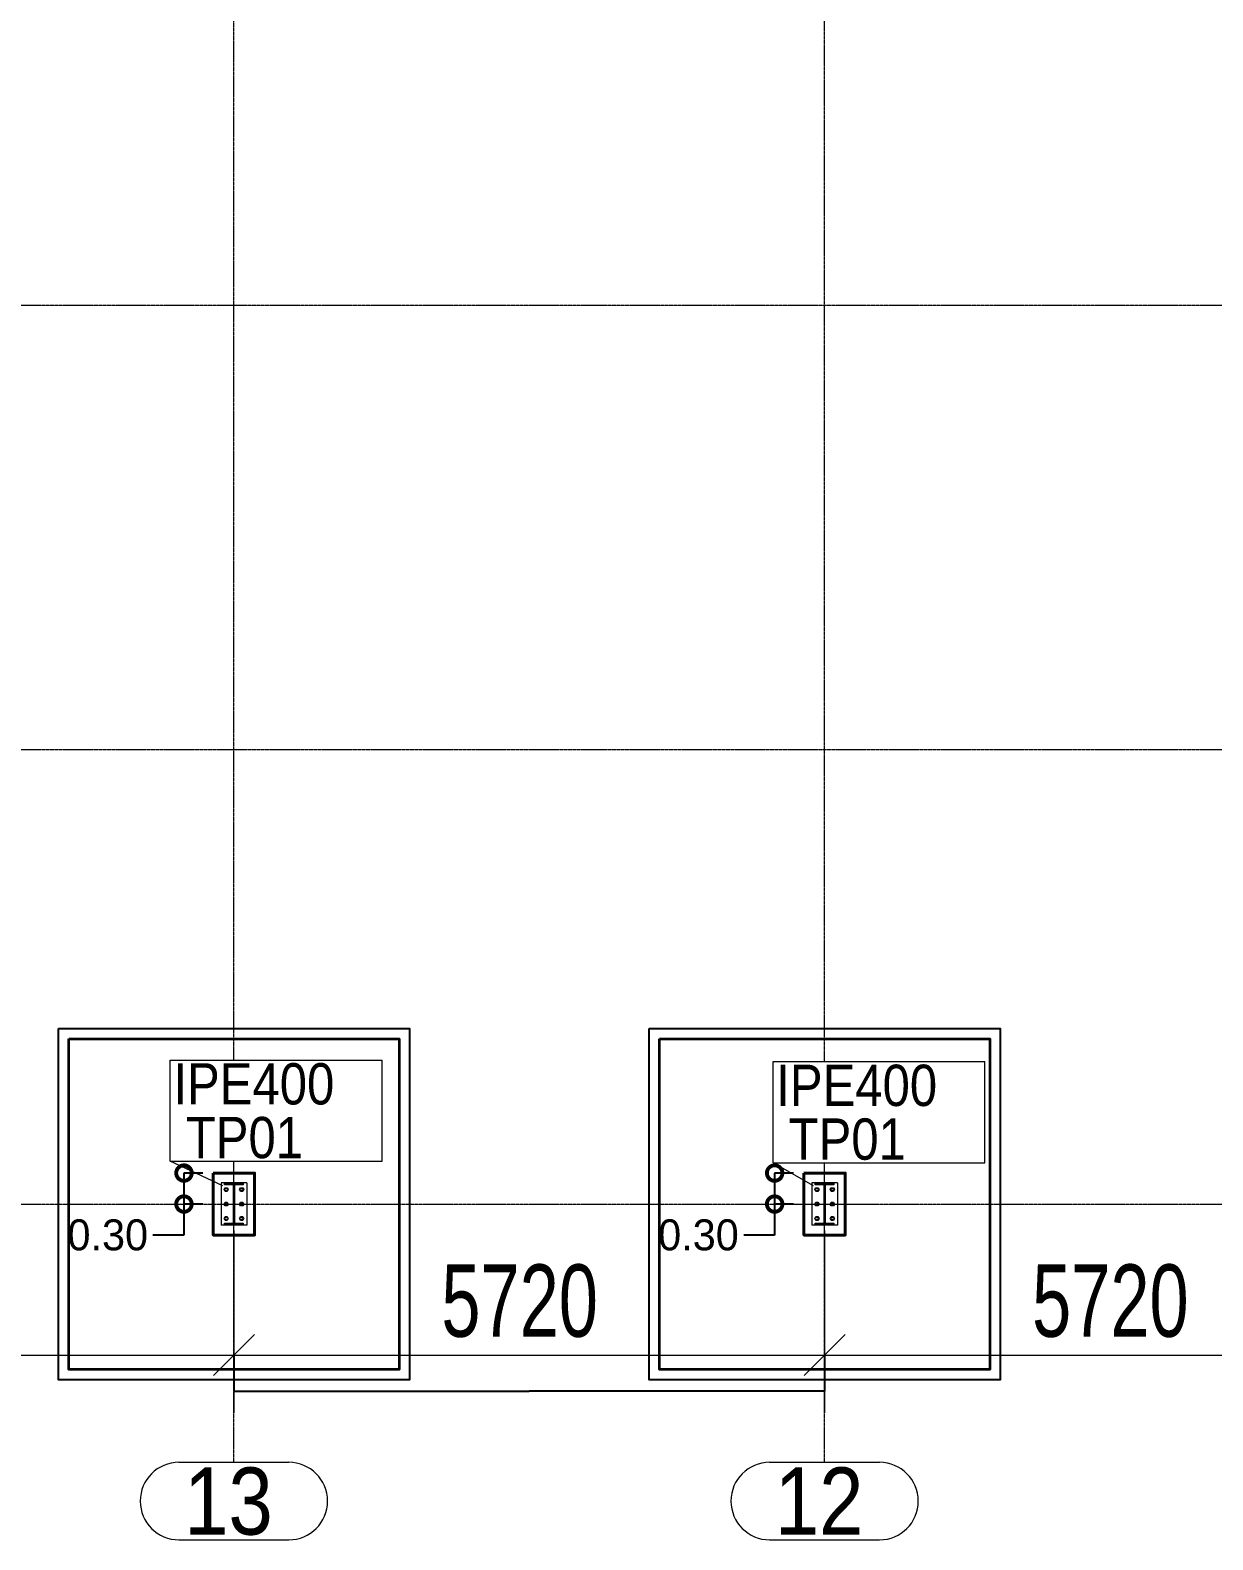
# Model space of a CAD drawing. Header units: millimetres. Extents: x 178198 to 9785548, y 9608 to 2087470.
# Drawn here: x 437069 to 448521, y 36446 to 51059 of the extents above; entities that cross this region are included whole.
import ezdxf

# ---------------------------------------------------------------- set-up
doc = ezdxf.new("R2010")
doc.units = ezdxf.units.MM
doc.header["$PDMODE"] = 35
doc.linetypes.add('XKITLINE00', pattern=[0])
doc.linetypes.add('XKITLINE03', pattern=[6, 3, -1, 1, -1])
for name, color, linetype, lineweight in [('Column', 7, 'Continuous', 40), ('foundation', 7, 'Continuous', 35), ('Part', 2, 'Continuous', 0), ('PartMark', 3, 'Continuous', 0), ('S-GRID', 1, 'Continuous', 0), ('Z-DIMENSIONS', 1, 'Continuous', 0)]:
    doc.layers.add(name, color=color, linetype=linetype, lineweight=lineweight)
for name, color, linetype in [('dim_axis', 251, 'Continuous'), ('dim_axis @ 100', 251, 'Continuous'), ('plain foundation', 8, 'Continuous')]:
    doc.layers.add(name, color=color, linetype=linetype)
doc.styles.add('Andalus1', font='andlso.ttf', dxfattribs={"height": 3})
doc.styles.add('Arial', font='arial.ttf', dxfattribs={"height": 2.034003091190108})
doc.styles.add('ARIAL_NARROW', font='ARIALN.TTF')
doc.styles.get("Standard").update_dxf_attribs({"font": 'arial.ttf'})
doc.dimstyles.new('Annotative1', dxfattribs={"dimscale": 0, "dimtxt": 3, "dimasz": 3, "dimexe": 0, "dimexo": 1, "dimtad": 0, "dimtih": 1, "dimtoh": 1, "dimlfac": 0.001, "dimzin": 1, "dimdsep": 46, "dimtxsty": 'Andalus1', "dimblk": 'DOTSMALL', "dimcen": 2.5, "dimclrd": 256, "dimclre": 256, "dimclrt": 256, "dimadec": 4, "dimazin": 0, "dimtfac": 1, "dimtmove": 0, "dimatfit": 3, "dimldrblk": 'DOTSMALL', "dimfxl": 1, "dimlwd": -1, "dimlwe": -1, "dimarcsym": 0})
doc.dimstyles.get("Standard").update_dxf_attribs({"dimtxt": 0.18, "dimasz": 0.18, "dimexe": 0.18, "dimexo": 0.0625, "dimgap": 0.09, "dimtad": 0, "dimtih": 1, "dimtoh": 1, "dimdec": 4, "dimzin": 0, "dimdsep": 46, "dimtxsty": 'Standard', "dimcen": 0.09, "dimadec": 0, "dimazin": 0, "dimtfac": 1, "dimtdec": 4, "dimtofl": 0, "dimtmove": 0, "dimatfit": 3, "dimfxl": 1, "dimtolj": 1, "dimtzin": 0, "dimarcsym": 0})

# ---------------------------------------------------------------- blocks, each defined once
blk = doc.blocks.new('*D154')
at = {"color": 0, "lineweight": -2, "transparency": 16777216}
for p, q in [((439042.1710102712, 38233.9709228361), (439042.1710102712, 37884.15003218006)), ((444762.1710102712, 38233.97092283628), (444762.1710102712, 37884.15003218006)), ((439042.3510102712, 37884.33003218006), (441901.497913409, 37884.33003218006)), ((444761.9910102712, 37884.33003218006), (441902.8441071334, 37884.33003218006))]:
    blk.add_line(p, q, dxfattribs=at)
at = {"color": 0, "transparency": 16777216}
for points in [[(439042.3510102712, 37884.36003218006), (439042.3510102712, 37884.30003218006), (439042.1710102712, 37884.33003218006)], [(444761.9910102712, 37884.36003218006), (444761.9910102712, 37884.30003218006), (444762.1710102712, 37884.33003218006)]]:
    blk.add_solid(points, dxfattribs=at)
at = {"layer": 'Defpoints', "color": 0, "transparency": 16777216}
for p in [(439042.1710102712, 38234.0334228361), (444762.1710102712, 38234.03342283628), (444762.1710102712, 37884.33003218006)]:
    blk.add_point(p, dxfattribs=at)
at = {"color": 0, "transparency": 16777216, "insert": (441902.1710102712, 37884.33003218006), "char_height": 0.18, "attachment_point": 5}
blk.add_mtext('\\A1;5720.0000', dxfattribs=at)
blk = doc.blocks.new('_DotSmall')
at = {"color": 0, "linetype": 'ByBlock', "const_width": 0.5}
blk.add_lwpolyline([(-0.0625, 0, 1), (0.0625, 0, 1)], format="xyb", close=True, dxfattribs=at)
blk = doc.blocks.new('*D182')
at = {"layer": 'Defpoints', "color": 0, "transparency": 16777216}
for p in [(444562.171010292, 39996.04028553692), (444278.3505481312, 39696.04028552679), (444562.171010292, 39696.04028552679)]:
    blk.add_point(p, dxfattribs=at)
at = {"layer": 'dim_axis', "transparency": 16777216}
for p, q in [((444462.171010292, 39996.04028553692), (444278.3505481312, 39996.04028553692)), ((444278.3505481312, 39996.04028553692), (444278.3505481312, 39696.04028552679)), ((444462.171010292, 39696.04028552679), (444278.3505481312, 39696.04028552679)), ((444278.3505481312, 39696.04028552679), (444278.3505481312, 39396.04028552679)), ((444278.3505481312, 39396.04028552679), (443978.3505481312, 39396.04028552679))]:
    blk.add_line(p, q, dxfattribs=at)
at = {"layer": 'dim_axis', "transparency": 16777216, "xscale": 300, "yscale": 300, "zscale": 300}
for p, rotation in [((444278.3505481312, 39996.04028553692), 90), ((444278.3505481312, 39696.04028552679), 270)]:
    blk.add_blockref('_DotSmall', p, dxfattribs=dict(at, rotation=rotation))
at = {"layer": 'dim_axis', "transparency": 16777216, "insert": (443540.7992134289, 39396.04028552665), "char_height": 300, "attachment_point": 5, "style": 'Andalus1'}
blk.add_mtext('0.30', dxfattribs=at)
blk = doc.blocks.new('*D184')
at = {"layer": 'Defpoints', "color": 0, "transparency": 16777216}
for p in [(438842.171010292, 39996.0402855369), (438558.3505481312, 39696.04028552677), (438842.171010292, 39696.04028552677)]:
    blk.add_point(p, dxfattribs=at)
at = {"layer": 'dim_axis', "transparency": 16777216}
for p, q in [((438742.171010292, 39996.0402855369), (438558.3505481312, 39996.0402855369)), ((438558.3505481312, 39996.0402855369), (438558.3505481312, 39696.04028552677)), ((438742.171010292, 39696.04028552677), (438558.3505481312, 39696.04028552677)), ((438558.3505481312, 39696.04028552677), (438558.3505481312, 39396.04028552677)), ((438558.3505481312, 39396.04028552677), (438258.3505481312, 39396.04028552677))]:
    blk.add_line(p, q, dxfattribs=at)
at = {"layer": 'dim_axis', "transparency": 16777216, "xscale": 300, "yscale": 300, "zscale": 300}
for p, rotation in [((438558.3505481312, 39996.0402855369), 90), ((438558.3505481312, 39696.04028552677), 270)]:
    blk.add_blockref('_DotSmall', p, dxfattribs=dict(at, rotation=rotation))
at = {"layer": 'dim_axis', "transparency": 16777216, "insert": (437820.7992134289, 39396.04028552664), "char_height": 300, "attachment_point": 5, "style": 'Andalus1'}
blk.add_mtext('0.30', dxfattribs=at)
blk = doc.blocks.new('bng')
at = {"layer": 'Column', "lineweight": 40}
for points in [[(438842.1710102917, 39996.04028553689), (439242.1710102917, 39996.04028553689), (439242.1710102917, 39396.04028553689), (438842.1710102917, 39396.04028553689)], [(444562.1710102917, 39996.0402855369), (444962.1710102917, 39996.0402855369), (444962.1710102917, 39396.0402855369), (444562.1710102917, 39396.0402855369)]]:
    blk.add_lwpolyline(points, close=True, dxfattribs=at)
at = {"layer": 'foundation'}
for points in [[(437442.1710103906, 41296.04028556233), (440642.1710103906, 41296.04028556233), (440642.1710103906, 38096.04028556233), (437442.1710103906, 38096.04028556233)], [(443162.1710103906, 41296.04028556234), (446362.1710103906, 41296.04028556234), (446362.1710103906, 38096.04028556234), (443162.1710103906, 38096.04028556234)]]:
    blk.add_lwpolyline(points, close=True, dxfattribs=at)
at = {"layer": 'Part', "linetype": 'XKITLINE03', "lineweight": 0}
for p, q in [((439042.1710102712, 39196.04028552677), (439042.1710102712, 40114.88534454274)), ((444762.1710102712, 39196.04028552677), (444762.1710102712, 40100.17933922482)), ((439117.1710102712, 39836.04028552677), (439117.1710102712, 39836.04028552677)), ((444837.1710102712, 39836.04028552677), (444837.1710102712, 39836.04028552677)), ((438542.1710102712, 39696.04028552677), (439542.1710102712, 39696.04028552677)), ((444262.1710102712, 39696.04028552677), (445262.1710102712, 39696.04028552677))]:
    blk.add_line(p, q, dxfattribs=at)
at = {"layer": 'Part', "linetype": 'XKITLINE00', "lineweight": 0}
for p, q in [((439167.1710102712, 39901.04028552677), (438917.1710102712, 39901.04028552677)), ((438917.1710102712, 39901.04028552677), (438917.1710102712, 39491.04028552677)), ((438952.1710102712, 39882.54028552677), (438952.1710102712, 39896.04028552677)), ((438952.1710102712, 39896.04028552677), (439132.1710102712, 39896.04028552677)), ((438966.4148746438, 39896.04028552677), (438952.9148746438, 39882.54028552677)), ((439132.1710102712, 39896.04028552677), (439132.1710102712, 39882.54028552677)), ((439167.1710102712, 39901.04028552677), (439167.1710102712, 39491.04028552677)), ((444887.1710102712, 39901.04028552677), (444637.1710102712, 39901.04028552677)), ((444637.1710102712, 39901.04028552677), (444637.1710102712, 39491.04028552677)), ((444672.1710102712, 39882.54028552677), (444672.1710102712, 39896.04028552677)), ((444672.1710102712, 39896.04028552677), (444852.1710102712, 39896.04028552677)), ((444686.4148746438, 39896.04028552677), (444672.9148746438, 39882.54028552677)), ((444852.1710102712, 39896.04028552677), (444852.1710102712, 39882.54028552677)), ((444887.1710102712, 39901.04028552677), (444887.1710102712, 39491.04028552677)), ((438946.3864005802, 39836.04028552677), (438956.7787054257, 39854.04028552677)), ((438956.7787054257, 39818.04028552677), (438946.3864005802, 39836.04028552677)), ((439037.8710100807, 39882.54028552677), (438952.1710102712, 39882.54028552677)), ((438956.7787054257, 39854.04028552677), (438977.5633151166, 39854.04028552677)), ((438977.5633151166, 39818.04028552677), (438956.7787054257, 39818.04028552677)), ((438977.5633151166, 39854.04028552677), (438987.955619962, 39836.04028552677)), ((438987.955619962, 39836.04028552677), (438977.5633151166, 39818.04028552677)), ((439037.8710100807, 39509.54028552677), (439037.8710100807, 39882.54028552677)), ((439132.1710102712, 39882.54028552677), (439046.4710104617, 39882.54028552677)), ((439046.4710104617, 39882.54028552677), (439046.4710104617, 39509.54028552677)), ((439096.3864005802, 39836.04028552677), (439106.7787054257, 39854.04028552677)), ((439106.7787054257, 39818.04028552677), (439096.3864005802, 39836.04028552677)), ((439106.7787054257, 39854.04028552677), (439127.5633151166, 39854.04028552677)), ((439127.5633151166, 39818.04028552677), (439106.7787054257, 39818.04028552677)), ((439127.5633151166, 39854.04028552677), (439137.955619962, 39836.04028552677)), ((439137.955619962, 39836.04028552677), (439127.5633151166, 39818.04028552677)), ((444666.3864005802, 39836.04028552677), (444676.7787054258, 39854.04028552677)), ((444676.7787054258, 39818.04028552677), (444666.3864005802, 39836.04028552677)), ((444757.8710100807, 39882.54028552677), (444672.1710102712, 39882.54028552677)), ((444676.7787054258, 39854.04028552677), (444697.5633151166, 39854.04028552677)), ((444697.5633151166, 39818.04028552677), (444676.7787054258, 39818.04028552677)), ((444697.5633151166, 39854.04028552677), (444707.955619962, 39836.04028552677)), ((444707.955619962, 39836.04028552677), (444697.5633151166, 39818.04028552677)), ((444757.8710100807, 39509.54028552677), (444757.8710100807, 39882.54028552677)), ((444852.1710102712, 39882.54028552677), (444766.4710104617, 39882.54028552677)), ((444766.4710104617, 39882.54028552677), (444766.4710104617, 39509.54028552677)), ((444816.3864005802, 39836.04028552677), (444826.7787054258, 39854.04028552677)), ((444826.7787054258, 39818.04028552677), (444816.3864005802, 39836.04028552677)), ((444826.7787054258, 39854.04028552677), (444847.5633151166, 39854.04028552677)), ((444847.5633151166, 39818.04028552677), (444826.7787054258, 39818.04028552677)), ((444847.5633151166, 39854.04028552677), (444857.955619962, 39836.04028552677)), ((444857.955619962, 39836.04028552677), (444847.5633151166, 39818.04028552677)), ((438946.3864005802, 39696.04028552677), (438956.7787054257, 39714.04028552677)), ((438956.7787054257, 39678.04028552677), (438946.3864005802, 39696.04028552677)), ((438956.7787054257, 39714.04028552677), (438977.5633151166, 39714.04028552677)), ((438977.5633151166, 39678.04028552677), (438956.7787054257, 39678.04028552677)), ((438977.5633151166, 39714.04028552677), (438987.955619962, 39696.04028552677)), ((438987.955619962, 39696.04028552677), (438977.5633151166, 39678.04028552677)), ((439046.4710104617, 39693.21835353074), (439037.8710100807, 39684.61835314985)), ((439096.3864005802, 39696.04028552677), (439106.7787054257, 39714.04028552677)), ((439106.7787054257, 39678.04028552677), (439096.3864005802, 39696.04028552677)), ((439106.7787054257, 39714.04028552677), (439127.5633151166, 39714.04028552677)), ((439127.5633151166, 39678.04028552677), (439106.7787054257, 39678.04028552677)), ((439127.5633151166, 39714.04028552677), (439137.955619962, 39696.04028552677)), ((439137.955619962, 39696.04028552677), (439127.5633151166, 39678.04028552677)), ((444666.3864005802, 39696.04028552677), (444676.7787054258, 39714.04028552677)), ((444676.7787054258, 39678.04028552677), (444666.3864005802, 39696.04028552677)), ((444676.7787054258, 39714.04028552677), (444697.5633151166, 39714.04028552677)), ((444697.5633151166, 39678.04028552677), (444676.7787054258, 39678.04028552677)), ((444697.5633151166, 39714.04028552677), (444707.955619962, 39696.04028552677)), ((444707.955619962, 39696.04028552677), (444697.5633151166, 39678.04028552677)), ((444766.4710104617, 39693.21835353074), (444757.8710100807, 39684.61835314985)), ((444816.3864005802, 39696.04028552677), (444826.7787054258, 39714.04028552677)), ((444826.7787054258, 39678.04028552677), (444816.3864005802, 39696.04028552677)), ((444826.7787054258, 39714.04028552677), (444847.5633151166, 39714.04028552677)), ((444847.5633151166, 39678.04028552677), (444826.7787054258, 39678.04028552677)), ((444847.5633151166, 39714.04028552677), (444857.955619962, 39696.04028552677)), ((444857.955619962, 39696.04028552677), (444847.5633151166, 39678.04028552677)), ((439167.1710102712, 39491.04028552677), (438917.1710102712, 39491.04028552677)), ((438946.3864005802, 39556.04028552677), (438956.7787054257, 39574.04028552677)), ((438956.7787054257, 39538.04028552677), (438946.3864005802, 39556.04028552677)), ((438952.1710102712, 39496.04028552677), (438952.1710102712, 39509.54028552677)), ((438952.1710102712, 39509.54028552677), (439037.8710100807, 39509.54028552677)), ((439132.1710102712, 39496.04028552677), (438952.1710102712, 39496.04028552677)), ((438956.7787054257, 39574.04028552677), (438977.5633151166, 39574.04028552677)), ((438977.5633151166, 39538.04028552677), (438956.7787054257, 39538.04028552677)), ((438977.5633151166, 39574.04028552677), (438987.955619962, 39556.04028552677)), ((438987.955619962, 39556.04028552677), (438977.5633151166, 39538.04028552677)), ((439046.4710104617, 39509.54028552677), (439132.1710102712, 39509.54028552677)), ((439096.3864005802, 39556.04028552677), (439106.7787054257, 39574.04028552677)), ((439106.7787054257, 39538.04028552677), (439096.3864005802, 39556.04028552677)), ((439106.7787054257, 39574.04028552677), (439127.5633151166, 39574.04028552677)), ((439127.5633151166, 39538.04028552677), (439106.7787054257, 39538.04028552677)), ((439127.5633151166, 39574.04028552677), (439137.955619962, 39556.04028552677)), ((439137.955619962, 39556.04028552677), (439127.5633151166, 39538.04028552677)), ((439132.1710102712, 39509.54028552677), (439132.1710102712, 39496.04028552677)), ((439132.1710102712, 39496.04028552677), (439132.1710102712, 39496.04028552677)), ((439132.1710102712, 39496.04028552677), (439132.1710102712, 39496.04028552677)), ((444887.1710102712, 39491.04028552677), (444637.1710102712, 39491.04028552677)), ((444666.3864005802, 39556.04028552677), (444676.7787054258, 39574.04028552677)), ((444676.7787054258, 39538.04028552677), (444666.3864005802, 39556.04028552677)), ((444672.1710102712, 39496.04028552677), (444672.1710102712, 39509.54028552677)), ((444672.1710102712, 39509.54028552677), (444757.8710100807, 39509.54028552677)), ((444852.1710102712, 39496.04028552677), (444672.1710102712, 39496.04028552677)), ((444676.7787054258, 39574.04028552677), (444697.5633151166, 39574.04028552677)), ((444697.5633151166, 39538.04028552677), (444676.7787054258, 39538.04028552677)), ((444697.5633151166, 39574.04028552677), (444707.955619962, 39556.04028552677)), ((444707.955619962, 39556.04028552677), (444697.5633151166, 39538.04028552677)), ((444766.4710104617, 39509.54028552677), (444852.1710102712, 39509.54028552677)), ((444816.3864005802, 39556.04028552677), (444826.7787054258, 39574.04028552677)), ((444826.7787054258, 39538.04028552677), (444816.3864005802, 39556.04028552677)), ((444826.7787054258, 39574.04028552677), (444847.5633151166, 39574.04028552677)), ((444847.5633151166, 39538.04028552677), (444826.7787054258, 39538.04028552677)), ((444847.5633151166, 39574.04028552677), (444857.955619962, 39556.04028552677)), ((444857.955619962, 39556.04028552677), (444847.5633151166, 39538.04028552677)), ((444852.1710102712, 39509.54028552677), (444852.1710102712, 39496.04028552677))]:
    blk.add_line(p, q, dxfattribs=at)
for centre, radius, start, end in [((438967.1710102712, 39836.04028552677), 12.00000000001182, 0, 180), ((438967.1710102712, 39836.04028552677), 11.99999999998909, 180, 0), ((439117.1710102712, 39836.04028552677), 12.00000000001182, 0, 180), ((439117.1710102712, 39836.04028552677), 11.99999999998909, 180, 0), ((444687.1710102712, 39836.04028552677), 12.00000000001182, 0, 180), ((444687.1710102712, 39836.04028552677), 12.00000000001182, 180, 0), ((444837.1710102712, 39836.04028552677), 12.00000000001182, 0, 180), ((444837.1710102712, 39836.04028552677), 12.00000000001182, 180, 0), ((438967.1710102712, 39696.04028552677), 12.00000000001182, 0, 180), ((438967.1710102712, 39696.04028552677), 11.99999999998909, 180, 0), ((439117.1710102712, 39696.04028552677), 12.00000000001182, 0, 180), ((439117.1710102712, 39696.04028552677), 11.99999999998909, 180, 0), ((444687.1710102712, 39696.04028552677), 12.00000000001182, 0, 180), ((444687.1710102712, 39696.04028552677), 12.00000000001182, 180, 0), ((444837.1710102712, 39696.04028552677), 12.00000000001182, 0, 180), ((444837.1710102712, 39696.04028552677), 12.00000000001182, 180, 0), ((438967.1710102712, 39556.04028552677), 12.00000000001182, 0, 180), ((438967.1710102712, 39556.04028552677), 11.99999999998909, 180, 0), ((439117.1710102712, 39556.04028552677), 12.00000000001182, 0, 180), ((439117.1710102712, 39556.04028552677), 11.99999999998909, 180, 0), ((444687.1710102712, 39556.04028552677), 12.00000000001182, 0, 180), ((444687.1710102712, 39556.04028552677), 12.00000000001182, 180, 0), ((444837.1710102712, 39556.04028552677), 12.00000000001182, 0, 180), ((444837.1710102712, 39556.04028552677), 12.00000000001182, 180, 0)]:
    blk.add_arc(centre, radius, start, end, dxfattribs=at)
at = {"layer": 'PartMark', "linetype": 'XKITLINE00', "lineweight": 0}
for p, q in [((438426.4055523861, 41089.88534454274), (440476.4055523861, 41089.88534454274)), ((438426.4055523861, 40109.88534454274), (438426.4055523861, 41089.88534454274)), ((440476.4055523861, 40109.88534454274), (440476.4055523861, 41089.88534454274)), ((444263.8528303526, 41075.17933922482), (446313.8528303526, 41075.17933922482)), ((444263.8528303526, 40095.17933922482), (444263.8528303526, 41075.17933922482)), ((446313.8528303526, 40095.17933922482), (446313.8528303526, 41075.17933922482)), ((438426.4055523861, 40109.88534454274), (440476.4055523861, 40109.88534454274)), ((438934.5911455275, 39872.74222222826), (438426.4055523861, 40109.88534454274)), ((444263.8528303526, 40095.17933922482), (446313.8528303526, 40095.17933922482)), ((444654.5911455275, 39872.74222222826), (444263.8528303526, 40095.17933922482))]:
    blk.add_line(p, q, dxfattribs=at)
at = {"layer": 'plain foundation'}
for points in [[(437342.1710103906, 41396.04028556233), (440742.1710103906, 41396.04028556233), (440742.1710103906, 37996.04028556233), (437342.1710103906, 37996.04028556233)], [(443062.1710103906, 41396.04028556234), (446462.1710103906, 41396.04028556234), (446462.1710103906, 37996.04028556234), (443062.1710103906, 37996.04028556234)]]:
    blk.add_lwpolyline(points, close=True, dxfattribs=at)
at = {"layer": 'S-GRID', "linetype": 'XKITLINE03', "lineweight": 0}
for p, q in [((439042.1710102712, 41084.88534454274), (439042.1710102712, 65596.04028552677)), ((444762.1710102712, 41070.17933922482), (444762.1710102712, 65596.04028552677)), ((425102.1710102712, 48396.04028552677), (510182.1710102712, 48396.04028552677)), ((425102.1710102712, 44096.04028552677), (510182.1710102712, 44096.04028552677)), ((439042.1710102712, 37196.04028552677), (439042.1710102712, 40114.88534454274)), ((444762.1710102712, 37196.04028552677), (444762.1710102712, 40100.17933922482)), ((425102.1710102712, 39696.04028552677), (510182.1710102712, 39696.04028552677))]:
    blk.add_line(p, q, dxfattribs=at)
at = {"layer": 'S-GRID', "linetype": 'XKITLINE00', "lineweight": 0}
for p, q in [((438510.0665180837, 37196.04028552677), (439574.2755024587, 37196.04028552677)), ((444230.0665180837, 37196.04028552677), (445294.2755024587, 37196.04028552677)), ((438510.0665180837, 36446.04028552677), (439574.2755024587, 36446.04028552677)), ((444230.0665180837, 36446.04028552677), (445294.2755024587, 36446.04028552677))]:
    blk.add_line(p, q, dxfattribs=at)
for centre, start, end in [((438510.0665180837, 36821.04028552677), 90, 270), ((439574.2755024587, 36821.04028552677), 270, 90), ((444230.0665180837, 36821.04028552677), 90, 270), ((445294.2755024587, 36821.04028552677), 270, 90)]:
    blk.add_arc(centre, 375, start, end, dxfattribs=at)
at = {"layer": 'Z-DIMENSIONS', "linetype": 'XKITLINE00', "lineweight": 0}
for p, q in [((439042.1710102712, 39441.04028552677), (439042.1710102712, 37674.03342283628)), ((439042.1710102712, 39441.04028552677), (439042.1710102712, 37674.03342283628)), ((444762.1710102712, 39441.04028552677), (444762.1710102712, 37674.03342283628)), ((444762.1710102712, 39441.04028552677), (444762.1710102712, 37674.03342283628)), ((439240.1609090033, 38432.02332156838), (438844.1811115389, 38036.04352410382)), ((439240.1609090033, 38432.02332156838), (438844.1811115389, 38036.04352410382)), ((444960.1609090033, 38432.02332156838), (444564.1811115389, 38036.04352410382)), ((444960.1609090033, 38432.02332156838), (444564.1811115389, 38036.04352410382)), ((433322.1710102712, 38234.03342283628), (439042.1710102712, 38234.03342283628)), ((439042.1710102712, 38234.03342283628), (444762.1710102712, 38234.03342283628)), ((444762.1710102712, 38234.03342283628), (450482.1710102712, 38234.03342283628))]:
    blk.add_line(p, q, dxfattribs=at)
at = {"layer": 'PartMark', "style": 'Arial', "width": 0.85}
for s, p in [('IPE400', (438456.4055523861, 40659.88534454274)), ('IPE400', (444293.8528303526, 40645.17933922482)), ('TP01', (438576.4055523861, 40139.88534454274)), ('TP01', (444413.8528303526, 40125.17933922482))]:
    blk.add_text(s, height=400, dxfattribs=at).set_placement(p)
at = {"layer": 'S-GRID', "style": 'Arial', "width": 0.8499999999999999}
for s, p in [('13', (438560.0665180837, 36496.04028552677)), ('12', (444280.0665180837, 36496.04028552677))]:
    blk.add_text(s, height=650, dxfattribs=at).set_placement(p)
at = {"layer": 'Z-DIMENSIONS', "style": 'ARIAL_NARROW', "width": 0.85}
for p in [(441051.0967915212, 38411.53342283628), (446771.0967915212, 38411.53342283628)]:
    blk.add_text('5720', height=700, dxfattribs=at).set_placement(p)
dim = blk.add_linear_dim(base=(444762.1710102712, 37884.33003218006), p1=(439042.1710102712, 38234.0334228361), p2=(444762.1710102712, 38234.03342283628), dimstyle='Standard')
dim.commit()
dim.dimension.update_dxf_attribs({"geometry": '*D154', "text_midpoint": (441902.1710102712, 37884.33003218006)})
at = {"layer": 'dim_axis @ 100'}
for base, p1, p2, picture, middle in [((438558.3505481312, 39696.04028552677), (438842.1710102917, 39996.04028553689), (438842.1710102917, 39696.04028552676), '*D184', (437820.7992134289, 39396.04028552664)), ((444278.3505481312, 39696.04028552679), (444562.1710102917, 39996.0402855369), (444562.1710102917, 39696.04028552677), '*D182', (443540.7992134289, 39396.04028552665))]:
    dim = blk.add_linear_dim(base=base, p1=p1, p2=p2, angle=90, dimstyle='Annotative1', override={"dimscale": 100, "dimtix": 0, "dimtofl": 1, "dimtmove": 0, "dimatfit": 3}, dxfattribs=at)
    dim.commit()
    dim.dimension.update_dxf_attribs({"geometry": picture, "text_midpoint": middle})

msp = doc.modelspace()

# ---------------------------------------------------------------- block references
msp.add_blockref('bng', (0, 0))

doc.saveas('drawing.dxf')
